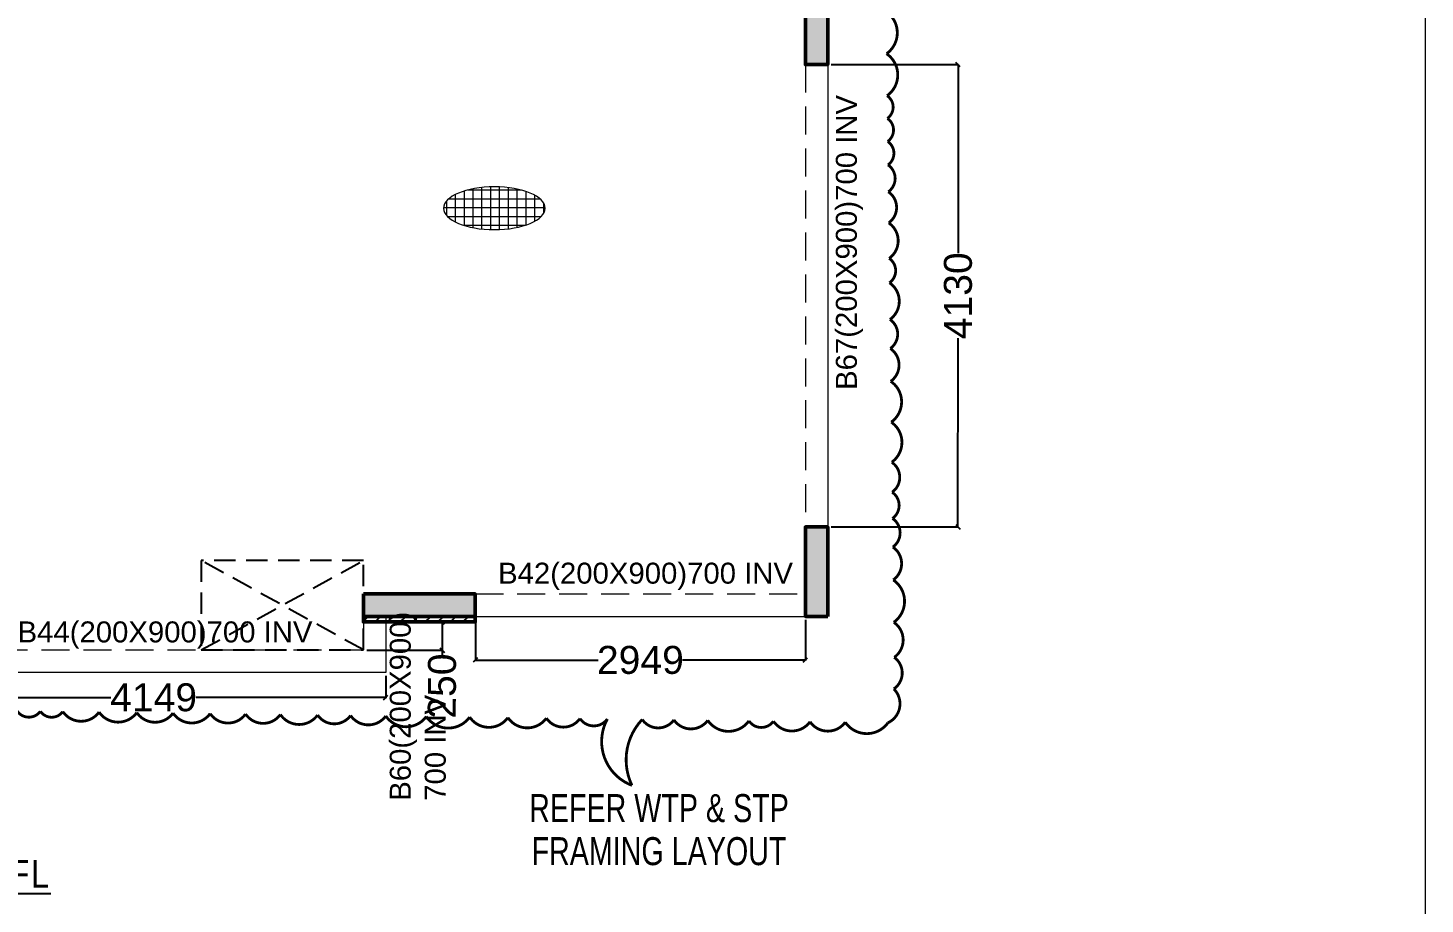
# Model space of a CAD drawing. Header units: millimetres. Extents: x 372 to 37729, y 179 to 80599.
# Drawn here: x 25244 to 37729, y 29840 to 37668 of the extents above; entities that cross this region are included whole.
import ezdxf
from ezdxf.enums import TextEntityAlignment as Align

# ---------------------------------------------------------------- set-up
doc = ezdxf.new("R2010")
doc.units = ezdxf.units.MM
doc.linetypes.add('DASHED', pattern=[0.75, 0.5, -0.25])
doc.linetypes.add('HIDDEN', pattern=[9.525, 6.35, -3.175])
for name, color, linetype, lineweight in [('A-CLMN', 5, 'Continuous', 50), ('A-CONC-PATT', 253, 'Continuous', 0), ('S - BEAM', 7, 'Continuous', 13), ('STR-Stair', 1, 'Continuous', 13)]:
    doc.layers.add(name, color=color, linetype=linetype, lineweight=lineweight)
for name, color, linetype in [('BAND DETAILS', 2, 'Continuous'), ('PC-Detail-Light', 7, 'Continuous'), ('S-DIM', 8, 'Continuous'), ('SL-FW-HIDDEN', 1, 'Continuous'), ('SO-STR-BEAM-TEXT', 3, 'Continuous'), ('sub title', 22, 'Continuous'), ('TOILET SUNK BY100', 240, 'Continuous')]:
    doc.layers.add(name, color=color, linetype=linetype)
doc.styles.add('SD', font='ARIALNB.TTF')
doc.styles.add('SOBHA', font='arial.ttf')
doc.styles.add('TITLE', font='tahoma.ttf')
doc.dimstyles.new('S--20', dxfattribs={"dimscale": 20, "dimtxt": 12.5, "dimasz": 2, "dimexe": 0.25, "dimexo": 1.5, "dimgap": 0.1, "dimtad": 0, "dimdec": 0, "dimrnd": 0.0005, "dimzin": 0, "dimdsep": 46, "dimtxsty": 'SOBHA', "dimblk": 'OBLIQUE', "dimcen": 0.09, "dimclrd": 8, "dimclre": 8, "dimclrt": 4, "dimadec": 0, "dimazin": 0, "dimtfac": 1, "dimtdec": 0, "dimtofl": 0, "dimtmove": 0, "dimatfit": 3, "dimfxl": 0.18, "dimtolj": 1, "dimtzin": 0, "dimlwd": -1, "dimlwe": -1, "dimarcsym": 0})

# ---------------------------------------------------------------- blocks, each defined once
blk = doc.blocks.new('*U73')
at = {"layer": 'SL-FW-HIDDEN', "linetype": 'HIDDEN', "ltscale": 30}
for p, q in [((1450, 800), (0, 0)), ((0, 800), (1450, 0))]:
    blk.add_line(p, q, dxfattribs=at)
blk.add_lwpolyline([(0, 800), (1450, 800), (1450, 0), (0, 0)], close=True, dxfattribs=at)
at = {"layer": 'SL-FW-HIDDEN', "linetype": 'DASHED', "ltscale": 250, "style": 'TITLE'}
blk.add_attdef('DECRIPTION', text='', height=125, dxfattribs=at).set_placement((960, 116), align=Align.MIDDLE_CENTER)
blk = doc.blocks.new('plinth beam layout')
at = {"layer": 'TOILET SUNK BY100', "linetype": 'Continuous', "lineweight": 18}
h = blk.add_hatch(dxfattribs=at)
h.set_pattern_fill('NET', color=2, scale=630)
h.set_pattern_definition([(2e-15, (-362794.75, -2233433.564), (0, 78.75), []), (90, (-362794.75, -2233433.564), (-78.75, 5e-15), [])])
h.paths.add_polyline_path([(-160362, -2220736), (-160364, -2220745), (-160366, -2220754), (-160370, -2220764), (-160376, -2220773), (-160382, -2220782), (-160389, -2220792), (-160397, -2220801), (-160407, -2220809), (-160417, -2220818), (-160429, -2220826), (-160441, -2220834), (-160455, -2220842), (-160469, -2220849), (-160484, -2220857), (-160500, -2220863), (-160517, -2220870), (-160535, -2220876), (-160553, -2220882), (-160572, -2220887), (-160591, -2220892), (-160611, -2220897), (-160632, -2220901), (-160653, -2220904), (-160675, -2220908), (-160696, -2220910), (-160719, -2220913), (-160741, -2220914), (-160764, -2220916), (-160786, -2220917), (-160809, -2220917), (-160832, -2220917), (-160855, -2220916), (-160877, -2220915), (-160900, -2220913), (-160922, -2220911), (-160944, -2220909), (-160966, -2220906), (-160987, -2220903), (-161008, -2220899), (-161028, -2220894), (-161048, -2220890), (-161067, -2220884), (-161086, -2220879), (-161104, -2220873), (-161121, -2220867), (-161137, -2220860), (-161153, -2220853), (-161168, -2220846), (-161182, -2220838), (-161195, -2220830), (-161207, -2220822), (-161218, -2220814), (-161228, -2220805), (-161236, -2220796), (-161244, -2220787), (-161251, -2220778), (-161257, -2220769), (-161261, -2220759), (-161265, -2220750), (-161267, -2220740), (-161268, -2220735), (-161268, -2220726), (-161267, -2220713), (-161265, -2220702), (-161261, -2220692), (-161257, -2220683), (-161251, -2220673), (-161244, -2220664), (-161236, -2220655), (-161228, -2220646), (-161218, -2220638), (-161207, -2220629), (-161195, -2220621), (-161182, -2220613), (-161168, -2220606), (-161153, -2220598), (-161137, -2220591), (-161121, -2220585), (-161104, -2220578), (-161086, -2220572), (-161067, -2220567), (-161048, -2220562), (-161028, -2220557), (-161008, -2220553), (-160987, -2220549), (-160966, -2220545), (-160944, -2220542), (-160922, -2220540), (-160900, -2220538), (-160877, -2220536), (-160855, -2220535), (-160832, -2220535), (-160809, -2220534), (-160786, -2220535), (-160764, -2220536), (-160741, -2220537), (-160719, -2220539), (-160696, -2220541), (-160675, -2220544), (-160653, -2220547), (-160632, -2220551), (-160611, -2220555), (-160591, -2220559), (-160572, -2220564), (-160553, -2220570), (-160535, -2220575), (-160517, -2220581), (-160500, -2220588), (-160484, -2220595), (-160469, -2220602), (-160455, -2220609), (-160441, -2220617), (-160429, -2220625), (-160417, -2220634), (-160407, -2220642), (-160397, -2220651), (-160389, -2220660), (-160382, -2220669), (-160376, -2220678), (-160370, -2220687), (-160366, -2220697), (-160364, -2220706), (-160362, -2220715), (-160361, -2220726)])
at = {"layer": 'A-CLMN', "lineweight": 18, "extrusion": (0, 0, -1)}
blk.add_ellipse((-160815, -2220726, 0), major_axis=(454, 0), ratio=0.421603, dxfattribs=at)
at = {"layer": 'SL-FW-HIDDEN', "color": 3, "linetype": 'DASHED', "lineweight": 5, "ltscale": 30, "xscale": -1, "rotation": 180}
blk.add_blockref('*U73', (-163435, -2223873, 0), dxfattribs=at)
at = {"layer": 'sub title', "insert": (-169215, -2226548, 0), "char_height": 250, "width": 8927.9, "attachment_point": 2, "style": 'SD'}
blk.add_mtext('{\\fArial Narrow|b0|i0|c0|p34;\\T1.1;\\LPLINTH BEAM AND GRADE SLAB LAYOUT @ +101.30m SFL}', dxfattribs=at)
blk = doc.blocks.new('A$C2768e20f')
at = {"layer": 'S - BEAM', "linetype": 'DASHED', "ltscale": 500, "elevation": 0}
for points in [[(23700, 4931), (23699, 801)], [(20750, 201), (23699, 201)], [(19749, -300), (16000, -300), (16000, 1)], [(19749, 2), (19748, -298)], [(19750, 1), (19749, -299)]]:
    blk.add_lwpolyline(points, dxfattribs=at)
at = {"layer": 'S - BEAM', "linetype": 'ByBlock', "ltscale": 500, "elevation": 0}
for points in [[(23900, 4931), (23899, 801)], [(19949, 1), (19949, -500), (15800, -500), (15800, 1)], [(20750, 1), (23699, 1)]]:
    blk.add_lwpolyline(points, dxfattribs=at)
at = {"layer": 'SO-STR-BEAM-TEXT', "style": 'SOBHA'}
blk.add_text('B67(200X900)700 INV', height=187.5, rotation=90, dxfattribs=at).set_placement((24159, 2024, -2))
for s, p in [('B42(200X900)700 INV', (20953, 293, -11)), ('B44(200X900)700 INV', (16659, -232, -11))]:
    blk.add_text(s, height=187.5, dxfattribs=at).set_placement(p)
at = {"layer": 'SO-STR-BEAM-TEXT', "linetype": 'ByBlock', "insert": (19985, -1647, -11), "char_height": 187.5, "width": 2648.92, "attachment_point": 1, "rotation": 90, "style": 'SOBHA'}
blk.add_mtext('B60(200X900)\\P700 INV', dxfattribs=at)
blk = doc.blocks.new('TYP CLM')
at = {"layer": 'A-CONC-PATT'}
h = blk.add_hatch(color=256, dxfattribs=at)
h.dxf.hatch_style = 1
h.paths.add_polyline_path([(23800, 5630), (23600, 5630), (23600, 4830), (23800, 4830)])
h = blk.add_hatch(color=256, dxfattribs=at)
h.dxf.hatch_style = 1
h.paths.add_polyline_path([(23600, -100), (23800, -100), (23800, 700), (23600, 700)])
h = blk.add_hatch(color=256, dxfattribs=at)
h.dxf.hatch_style = 1
h.paths.add_polyline_path([(23600, -100), (23800, -100), (23800, 700), (23600, 700)])
h = blk.add_hatch(color=256, dxfattribs=at)
h.dxf.hatch_style = 1
h.paths.add_polyline_path([(20650, -100), (20650, 100), (19650, 100), (19650, -100)])
at = {"layer": 'PC-Detail-Light', "linetype": 'ByBlock'}
h = blk.add_hatch(dxfattribs=at)
h.set_pattern_fill('ANSI31', color=8, scale=25)
h.set_pattern_definition([(45, (119752.72, 2196972.09), (-56.1266008, 56.1266008), [])])
h.paths.add_polyline_path([(19650, -100), (20650, -100), (20650, -150), (19650, -150)])
at = {"layer": 'A-CLMN'}
for points, elevation in [([(23600, 5630), (23800, 5630), (23800, 4830), (23600, 4830)], 1), ([(23800, -100), (23600, -100), (23600, 700), (23800, 700)], 0), ([(23800, -100), (23600, -100), (23600, 700), (23800, 700)], 0), ([(19650, 100), (20650, 100), (20650, -100), (19650, -100)], 1)]:
    blk.add_lwpolyline(points, close=True, dxfattribs=dict(at, elevation=elevation))
at = {"layer": 'A-CLMN', "linetype": 'ByBlock', "elevation": 1}
blk.add_lwpolyline([(19650, -100), (20650, -100), (20650, -150), (19650, -150)], close=True, dxfattribs=at)
blk = doc.blocks.new('_Oblique')
at = {"color": 0, "linetype": 'ByBlock', "lineweight": -2}
blk.add_line((-0.5, -0.5), (0.5, 0.5), dxfattribs=at)
blk = doc.blocks.new('*D363')
at = {"layer": 'Defpoints', "color": 0, "linetype": 'ByBlock', "transparency": 16777216}
for p in [(32392, 37340, 0), (32391, 33211, 0), (33555, 33210)]:
    blk.add_point(p, dxfattribs=at)
at = {"layer": 'S-DIM', "color": 8, "transparency": 16777216}
for p, q in [((32422, 37340), (33561, 37340)), ((33556, 37340), (33556, 35655)), ((33555, 33210), (33556, 34895)), ((32421, 33211), (33560, 33210))]:
    blk.add_line(p, q, dxfattribs=at)
at = {"layer": 'S-DIM', "color": 8, "linetype": 'ByBlock', "transparency": 16777216, "xscale": 40, "yscale": 40, "zscale": 40}
for p, rotation in [((33556, 37340), 89.9923648571825), ((33555, 33210), 269.9923648571825)]:
    blk.add_blockref('_Oblique', p, dxfattribs=dict(at, rotation=rotation))
at = {"layer": 'S-DIM', "color": 4, "linetype": 'ByBlock', "transparency": 16777216, "insert": (33556, 35275), "char_height": 250, "attachment_point": 5, "rotation": 89.9924, "style": 'SOBHA'}
blk.add_mtext('\\A1;4130', dxfattribs=at)
blk = doc.blocks.new('*D364')
at = {"layer": 'Defpoints', "color": 0, "linetype": 'ByBlock', "transparency": 16777216}
for p in [(29242, 32411, 0), (32191, 32411, 0), (32191, 32020)]:
    blk.add_point(p, dxfattribs=at)
at = {"layer": 'S-DIM', "color": 8, "transparency": 16777216}
for p, q in [((29242, 32381), (29242, 32015)), ((32191, 32381), (32191, 32015)), ((29242, 32020), (30339, 32020)), ((32191, 32020), (31094, 32020))]:
    blk.add_line(p, q, dxfattribs=at)
at = {"layer": 'S-DIM', "color": 8, "linetype": 'ByBlock', "transparency": 16777216, "xscale": 40, "yscale": 40, "zscale": 40, "rotation": 180}
blk.add_blockref('_Oblique', (29242, 32020), dxfattribs=at)
at = {"layer": 'S-DIM', "color": 8, "linetype": 'ByBlock', "transparency": 16777216, "xscale": 40, "yscale": 40, "zscale": 40}
blk.add_blockref('_Oblique', (32191, 32020), dxfattribs=at)
at = {"layer": 'S-DIM', "color": 4, "linetype": 'ByBlock', "transparency": 16777216, "insert": (30717, 32020), "char_height": 250, "attachment_point": 5, "style": 'SOBHA'}
blk.add_mtext('\\A1;2949', dxfattribs=at)
blk = doc.blocks.new('*D269')
at = {"layer": 'Defpoints', "color": 0, "linetype": 'ByBlock', "transparency": 16777216}
for p in [(28242, 32361, 0), (28241, 32110, 0), (28946, 32108)]:
    blk.add_point(p, dxfattribs=at)
at = {"layer": 'S-DIM', "color": 8, "transparency": 16777216}
for p, q in [((28272, 32361), (28952, 32358)), ((28947, 32358), (28946, 32108)), ((28271, 32110), (28951, 32108)), ((28946, 32108), (28946, 32068))]:
    blk.add_line(p, q, dxfattribs=at)
at = {"layer": 'S-DIM', "color": 8, "linetype": 'ByBlock', "transparency": 16777216, "xscale": 40, "yscale": 40, "zscale": 40}
for p, rotation in [((28947, 32358), 89.78879127925497), ((28946, 32108), 269.788791279255)]:
    blk.add_blockref('_Oblique', p, dxfattribs=dict(at, rotation=rotation))
at = {"layer": 'S-DIM', "color": 4, "linetype": 'ByBlock', "transparency": 16777216, "insert": (28945, 31788), "char_height": 250, "attachment_point": 5, "rotation": 89.7888, "style": 'SOBHA'}
blk.add_mtext('\\A1;250', dxfattribs=at)
blk = doc.blocks.new('*D365')
at = {"layer": 'Defpoints', "color": 0, "linetype": 'ByBlock', "transparency": 16777216}
for p in [(24292, 31910, 0), (28441, 31910, 0), (24292, 31686)]:
    blk.add_point(p, dxfattribs=at)
at = {"layer": 'S-DIM', "color": 8, "transparency": 16777216}
for p, q in [((24292, 31880), (24292, 31681)), ((28441, 31880), (28441, 31681)), ((24292, 31686), (25986, 31686)), ((28441, 31686), (26747, 31686))]:
    blk.add_line(p, q, dxfattribs=at)
at = {"layer": 'S-DIM', "color": 8, "linetype": 'ByBlock', "transparency": 16777216, "xscale": 40, "yscale": 40, "zscale": 40, "rotation": 180}
blk.add_blockref('_Oblique', (24292, 31686), dxfattribs=at)
at = {"layer": 'S-DIM', "color": 8, "linetype": 'ByBlock', "transparency": 16777216, "xscale": 40, "yscale": 40, "zscale": 40}
blk.add_blockref('_Oblique', (28441, 31686), dxfattribs=at)
at = {"layer": 'S-DIM', "color": 4, "linetype": 'ByBlock', "transparency": 16777216, "insert": (26367, 31686), "char_height": 250, "attachment_point": 5, "style": 'SOBHA'}
blk.add_mtext('\\A1;4149', dxfattribs=at)

msp = doc.modelspace()

# ---------------------------------------------------------------- linework, layer by layer
at = {"layer": 'STR-Stair', "linetype": 'ByBlock', "elevation": 0.1}
msp.add_lwpolyline([(372.1, 78772.5), (37728.9, 78772.5), (37728.9, 178.5), (372.1, 178.5)], close=True, dxfattribs=at)
at = {"layer": 'STR-Stair', "color": 1, "linetype": 'ByBlock', "const_width": 25, "flags": 128}
msp.add_lwpolyline([(32912, 37815.4, -0.5205671), (32916.8, 37437.5, -0.5205671), (32921.6, 37062.5, -0.5205671), (32924.2, 36859.9, -0.5205671), (32926.8, 36653.9, -0.5205671), (32929.5, 36444.4, -0.5205671), (32932.5, 36204.2, -0.5205671), (32936.1, 35926.4, -0.5205671), (32940.1, 35609, -0.5205671), (32942.9, 35391.3, -0.5205671), (32947.1, 35063.4, -0.5205671), (32950.4, 34804.1, -0.5205671), (32954.1, 34510.9, -0.5205671), (32958.7, 34146, -0.5205671), (32963.3, 33788.2, -0.5205671), (32966.7, 33520.3, -0.5205671), (32969.7, 33285.9, -0.5205671), (32972.9, 33030.1, -0.5205671), (32976.7, 32736.3, -0.5205671), (32981.5, 32357.7, -0.5205671), (32985.5, 32044.2, -0.5205671), (32981.4, 31762.5, -0.5205671), (32929.2, 31459.8, -0.5205671), (32547.5, 31465, -0.5205671), (32233, 31469.2, -0.5205671), (31906.1, 31473.7, -0.5205671), (31686.9, 31476.7, -0.5205671), (31318.9, 31481.7, -0.5205671), (31016.7, 31485.8, -0.5205671), (30733.2, 31489.6, 0.3116926), (30641.8, 30900.4, -0.4558161), (30422.1, 31493.9, -0.5205671), (30177.3, 31497.2, -0.5205671), (29876.8, 31501.3, -0.5205671), (29533.1, 31506, -0.5205671), (29191.2, 31510.6, -0.5205671), (28804, 31515.9, -0.5205671), (28441.8, 31520.8, -0.5205671), (28127.3, 31525.1, -0.5205671), (27832.4, 31529.1, -0.5205671), (27499.9, 31533.6, -0.5205671), (27188.8, 31537.8, -0.5205671), (26872.1, 31542.1, -0.5205671), (26540.4, 31546.6, -0.5205671), (26216.5, 31551, -0.5205671), (25879.6, 31555.6, -0.5205671), (25555.5, 31560, -0.5205671), (25355.2, 31562.8, -0.5205671), (25147.1, 31565.6, -0.5205671)], format="xyb", dxfattribs=at)

# ---------------------------------------------------------------- block references
at = {"color": 1}
msp.add_blockref('plinth beam layout', (190227.2, 2256783.3), dxfattribs=at)
at = {"linetype": 'ByBlock'}
msp.add_blockref('TYP CLM', (8591.5, 32510.6, -0.3), dxfattribs=at)
at = {"layer": 'BAND DETAILS', "linetype": 'ByBlock'}
msp.add_blockref('A$C2768e20f', (8492.3, 32409.9, 0.2), dxfattribs=at)

# ---------------------------------------------------------------- texts
at = {"layer": 'sub title', "color": 1, "insert": (30883.2, 30822.7, 0.4), "char_height": 250, "width": 2618.434, "attachment_point": 2, "line_spacing_factor": 0.923077, "style": 'SD'}
msp.add_mtext('{\\fSwis721 LtCn BT|b0|i0|c0|p34;REFER WTP & STP \\PFRAMING LAYOUT}', dxfattribs=at)

# ---------------------------------------------------------------- dimensions: what is measured, and where the dimension line sits
at = {"layer": 'S-DIM', "linetype": 'ByBlock'}
for p1, p2, distance, picture, middle in [((32391.8, 37340.5, 0.3), (32391.3, 33210.6, 0.3), 1164, '*D363', (33555.6, 35275.4)), ((28241.9053, 32360.657, 0.3773), (28240.9821, 32110.2109, 0.3773), 705.211, '*D269', (28945.0091, 31787.7315))]:
    dim = msp.add_aligned_dim(p1=p1, p2=p2, distance=distance, dimstyle='S--20', dxfattribs=at)
    dim.commit()
    dim.dimension.update_dxf_attribs({"geometry": picture, "text_midpoint": middle})
for base, p1, p2, picture, middle in [((32191.2884, 32020.3847), (29241.8387, 32410.5541, 0.3773), (32191.2884, 32410.5816, 0.3773), '*D364', (30716.5635, 32020.3847)), ((24292.1, 31686.1), (28441, 31910.2, 0.4), (24292.1, 31910.2, 0.4), '*D365', (26366.5, 31686.1))]:
    dim = msp.add_linear_dim(base=base, p1=p1, p2=p2, dimstyle='S--20', dxfattribs=at)
    dim.commit()
    dim.dimension.update_dxf_attribs({"geometry": picture, "text_midpoint": middle})

doc.saveas('drawing.dxf')
